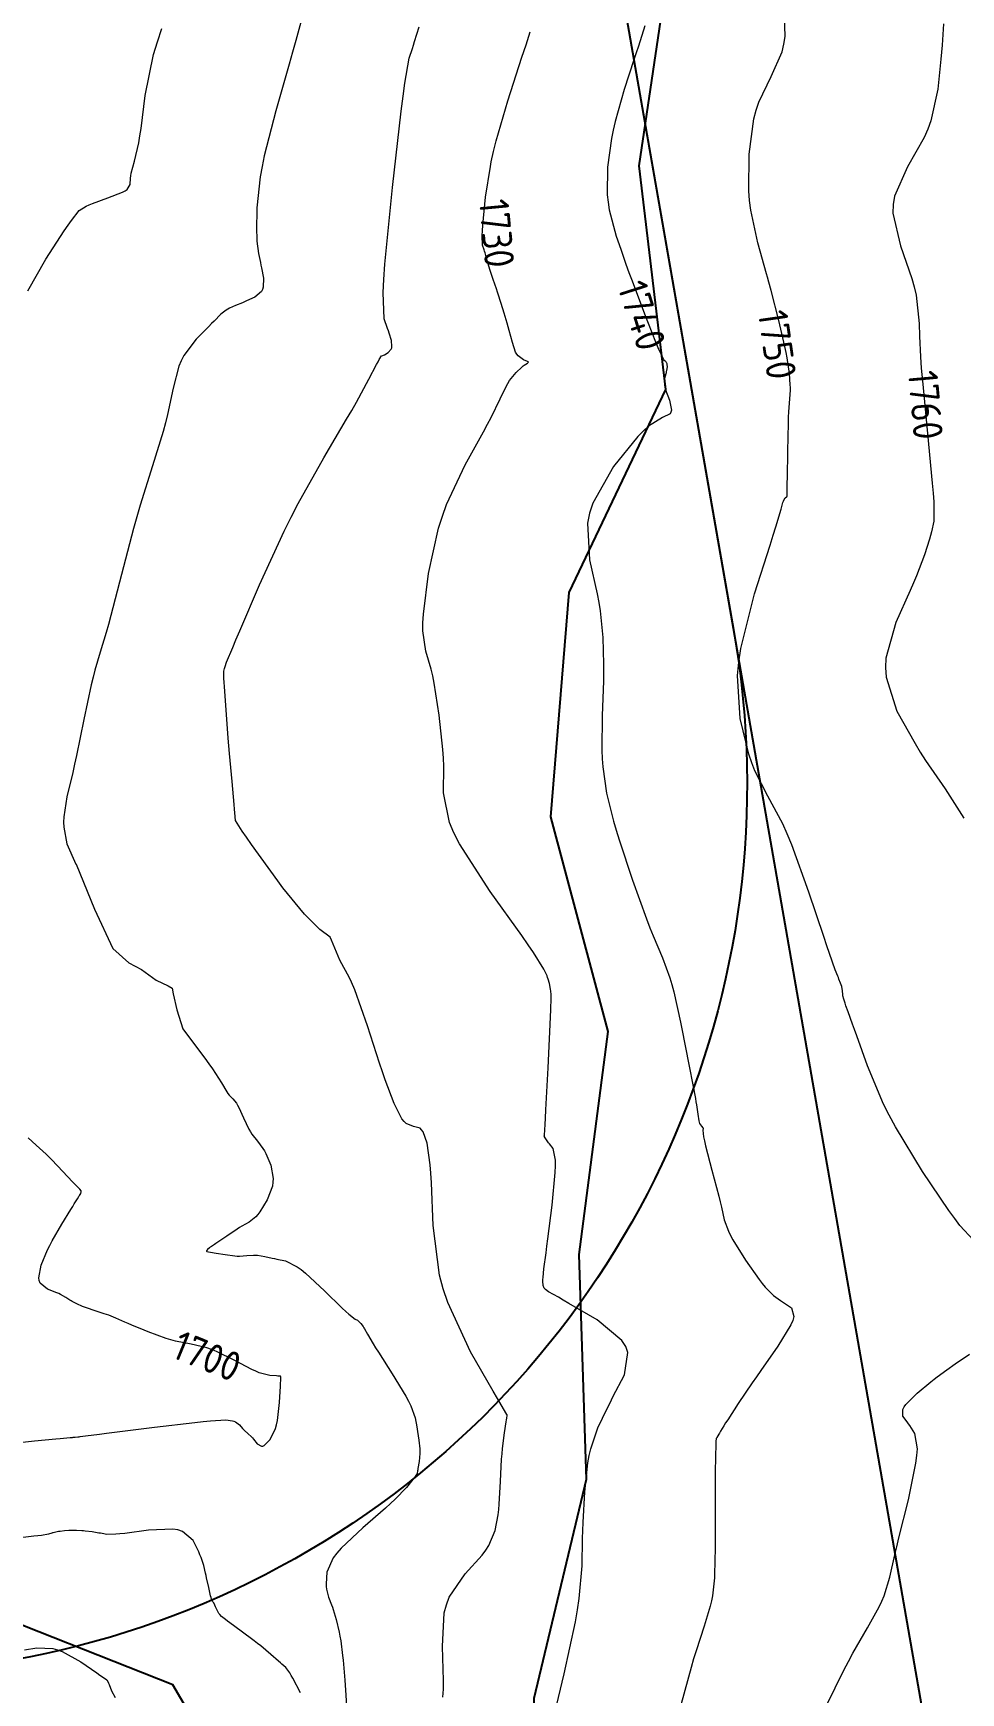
# Model space of a CAD drawing. Header units: millimetres. Extents: x 837477 to 838477, y 1189014 to 1191014.
# Drawn here: x 838014.8 to 838134.3, y 1190108 to 1190321.9 of the extents above; entities that cross this region are included whole.
import ezdxf

# ---------------------------------------------------------------- set-up
doc = ezdxf.new("R2010")
doc.units = ezdxf.units.MM
doc.header["$LTSCALE"] = 0.3
doc.layers.add('COTAS 10', color=252, linetype='Continuous', lineweight=9)
doc.layers.add('LINEA_DE_CEROS', color=61, linetype='Continuous')
doc.layers.add('VIA_Curvas', color=7, linetype='Continuous')
doc.styles.get("Standard").update_dxf_attribs({"font": 'isocp2.shx', "bigfont": '@extfont2.shx'})

msp = doc.modelspace()

# ---------------------------------------------------------------- linework, layer by layer
at = {"layer": 'COTAS 10'}
for points in [[(838049.987, 1190325.797), (838048.619, 1190320.899), (838048.201, 1190319.416), (838047.766, 1190317.877), (838046.055, 1190311.865), (838044.572, 1190306.066), (838044.281, 1190304.663), (838044.042, 1190303.347), (838043.611, 1190299.327), (838043.585, 1190296.331), (838043.602, 1190295.662), (838043.629, 1190295.062), (838043.814, 1190293.474), (838044.065, 1190292.297), (838044.134, 1190291.957), (838044.203, 1190291.61), (838044.451, 1190290.304), (838044.431, 1190289.11), (838044.332, 1190288.832), (838044.191, 1190288.579), (838043.344, 1190287.856), (838042.288, 1190287.343), (838042.016, 1190287.221), (838041.752, 1190287.108), (838040.874, 1190286.771), (838040.085, 1190286.426), (838039.878, 1190286.307), (838039.676, 1190286.178), (838038.988, 1190285.628), (838038.099, 1190284.762), (838037.77, 1190284.434), (838037.406, 1190284.067), (838035.792, 1190282.421), (838034.213, 1190280.299), (838033.87, 1190279.631), (838033.569, 1190278.929), (838032.821, 1190276.104), (838032.122, 1190272.715), (838031.85, 1190271.657), (838031.545, 1190270.547), (838030.162, 1190266.104), (838028.572, 1190261.048), (838028.137, 1190259.551), (838027.703, 1190258.011), (838026.155, 1190252.098), (838024.803, 1190246.799), (838024.494, 1190245.646), (838024.213, 1190244.63), (838023.43, 1190242.098), (838022.744, 1190239.769), (838022.524, 1190238.882), (838022.289, 1190237.889), (838021.333, 1190233.43), (838020.362, 1190228.766), (838020.119, 1190227.645), (838019.888, 1190226.597), (838019.144, 1190223.43), (838018.737, 1190220.869), (838018.716, 1190220.205), (838018.737, 1190219.56), (838019.144, 1190217.39), (838020.304, 1190214.791), (838020.323, 1190214.755), (838022.708, 1190208.994), (838025.063, 1190203.902), (838027.114, 1190202.077), (838028.735, 1190201.202), (838030.655, 1190199.838), (838032.169, 1190199.113), (838032.695, 1190198.784), (838032.827, 1190198.06), (838033.288, 1190196.018), (838034.071, 1190193.547), (838034.431, 1190193.068), (838036.895, 1190189.796), (838037.429, 1190189.057), (838037.899, 1190188.39), (838039.057, 1190186.585), (838039.731, 1190185.458), (838039.894, 1190185.218), (838040.048, 1190185.009), (838040.519, 1190184.516), (838040.979, 1190183.966), (838041.125, 1190183.722), (838041.279, 1190183.437), (838041.904, 1190182.074), (838042.591, 1190180.624), (838042.785, 1190180.285), (838042.98, 1190179.972), (838043.697, 1190179.064), (838044.403, 1190178.144), (838044.591, 1190177.824), (838044.775, 1190177.474), (838045.413, 1190175.974), (838045.715, 1190174.262), (838045.687, 1190173.779), (838045.611, 1190173.291), (838044.934, 1190171.5), (838043.978, 1190169.957), (838043.726, 1190169.627), (838043.479, 1190169.338), (838042.633, 1190168.647), (838041.699, 1190168.119), (838041.397, 1190167.934), (838041.077, 1190167.731), (838039.763, 1190166.859), (838038.583, 1190166.054), (838038.347, 1190165.895), (838038.15, 1190165.762), (838037.767, 1190165.511), (838037.614, 1190165.409), (838037.562, 1190165.37), (838037.507, 1190165.327), (838037.275, 1190165.134), (838037.133, 1190164.947), (838037.135, 1190164.909), (838037.154, 1190164.876), (838037.371, 1190164.804), (838037.901, 1190164.73), (838038.118, 1190164.696), (838038.366, 1190164.656), (838039.512, 1190164.462), (838040.761, 1190164.3), (838041.074, 1190164.281), (838041.371, 1190164.272), (838042.325, 1190164.334), (838043.199, 1190164.4), (838043.447, 1190164.395), (838043.697, 1190164.379), (838044.62, 1190164.238), (838045.603, 1190164.022), (838045.891, 1190163.959), (838046.186, 1190163.894), (838047.31, 1190163.65), (838048.792, 1190162.907), (838049.313, 1190162.528), (838049.882, 1190162.074), (838052.336, 1190159.809), (838054.621, 1190157.574), (838055.083, 1190157.138), (838055.471, 1190156.782), (838056.257, 1190156.159), (838056.558, 1190156.009), (838056.64, 1190155.952), (838056.721, 1190155.888), (838057.011, 1190155.598), (838057.315, 1190155.183), (838057.406, 1190155.041), (838057.5, 1190154.885), (838057.862, 1190154.224), (838058.583, 1190152.985), (838058.903, 1190152.465), (838059.276, 1190151.87), (838061.057, 1190149.082), (838062.802, 1190146.216), (838063.151, 1190145.571), (838063.443, 1190144.99), (838064.013, 1190143.428), (838064.202, 1190142.289), (838064.304, 1190141.661), (838064.481, 1190140.533), (838064.59, 1190139.427), (838064.598, 1190139.128), (838064.596, 1190138.831), (838064.505, 1190137.783), (838064.371, 1190136.92), (838064.341, 1190136.739), (838064.315, 1190136.584), (838064.244, 1190136.236), (838064.007, 1190135.853), (838063.874, 1190135.676), (838063.713, 1190135.469), (838062.891, 1190134.462), (838061.411, 1190132.932), (838060.835, 1190132.394), (838060.187, 1190131.806), (838057.247, 1190129.271), (838054.464, 1190126.651), (838053.915, 1190126.01), (838053.462, 1190125.405), (838052.625, 1190123.528), (838052.531, 1190122.038), (838052.545, 1190121.679), (838052.578, 1190121.342), (838052.845, 1190120.317), (838053.231, 1190119.346), (838053.339, 1190119.043), (838053.448, 1190118.726), (838053.846, 1190117.46), (838054.223, 1190115.826), (838054.319, 1190115.277), (838054.411, 1190114.686), (838054.638, 1190112.821), (838054.713, 1190112.202), (838054.947, 1190109.62), (838054.997, 1190108.967), (838055.04, 1190108.341), (838055.142, 1190106.304)], [(838135.955, 1190166.32), (838134.187, 1190168.227), (838133.513, 1190169.11), (838132.758, 1190170.146), (838129.363, 1190175.168), (838125.892, 1190180.918), (838125.088, 1190182.414), (838124.354, 1190183.867), (838122.271, 1190188.767), (838120.894, 1190192.653), (838120.604, 1190193.468), (838120.354, 1190194.169), (838119.783, 1190195.757), (838119.507, 1190196.521), (838119.443, 1190196.703), (838119.385, 1190196.872), (838119.223, 1190197.378), (838119.119, 1190197.79), (838119.098, 1190197.901), (838119.081, 1190198.01), (838119.047, 1190198.394), (838119.003, 1190198.781), (838118.98, 1190198.893), (838118.953, 1190199.007), (838118.813, 1190199.436), (838118.603, 1190199.971), (838118.532, 1190200.153), (838118.453, 1190200.349), (838118.121, 1190201.176), (838117.373, 1190203.27), (838117.033, 1190204.265), (838116.635, 1190205.439), (838114.717, 1190211.176), (838112.513, 1190217.279), (838111.935, 1190218.683), (838111.371, 1190219.963), (838109.449, 1190223.555), (838107.784, 1190226.782), (838107.381, 1190227.833), (838107.005, 1190228.951), (838105.856, 1190233.555), (838105.545, 1190239.089), (838105.695, 1190240.793), (838105.949, 1190242.572), (838107.719, 1190249.619), (838109.73, 1190255.876), (838110.135, 1190257.157), (838110.474, 1190258.243), (838111.15, 1190260.534), (838111.383, 1190261.375), (838111.442, 1190261.546), (838111.499, 1190261.691), (838111.688, 1190261.99), (838111.83, 1190262.093), (838111.859, 1190262.114), (838111.883, 1190262.132), (838111.928, 1190262.169), (838111.938, 1190262.213), (838111.939, 1190262.235), (838111.94, 1190262.262), (838111.936, 1190262.394), (838111.941, 1190263.353), (838111.948, 1190263.9), (838111.957, 1190264.571), (838112.006, 1190268.011), (838112.084, 1190271.618), (838112.11, 1190272.394), (838112.139, 1190273.072), (838112.263, 1190274.717), (838112.342, 1190275.838), (838112.343, 1190276.186), (838112.335, 1190276.551), (838112.232, 1190278.005), (838111.921, 1190280.003), (838111.783, 1190280.711), (838111.621, 1190281.485), (838110.85, 1190284.838), (838109.874, 1190288.676), (838109.584, 1190289.757), (838109.401, 1190290.427), (838109.286, 1190290.845), (838108.137, 1190294.838), (838107.232, 1190299.052), (838107.087, 1190300.28), (838106.989, 1190301.534), (838107.017, 1190306.282), (838107.655, 1190310.808), (838107.94, 1190311.923), (838108.274, 1190312.977), (838109.871, 1190316.282), (838111.288, 1190319.451), (838111.508, 1190320.419), (838111.652, 1190321.427), (838111.547, 1190325.395)], [(838132.063, 1190323.046), (838131.894, 1190320.306), (838131.82, 1190319.423), (838131.734, 1190318.485), (838131.326, 1190314.646), (838130.435, 1190310.561), (838130.045, 1190309.469), (838129.592, 1190308.393), (838127.436, 1190304.646), (838125.737, 1190300.867), (838125.571, 1190299.771), (838125.538, 1190298.653), (838126.518, 1190294.436), (838128.008, 1190290.252), (838128.295, 1190289.154), (838128.528, 1190288.083), (838128.918, 1190284.436), (838128.99, 1190282.814), (838129.107, 1190280.148), (838129.213, 1190278.673), (838129.343, 1190277.073), (838130.007, 1190270.255), (838130.628, 1190263.885), (838130.731, 1190262.567), (838130.804, 1190261.443), (838130.82, 1190258.992), (838130.527, 1190257.601), (838130.406, 1190257.144), (838130.268, 1190256.657), (838129.623, 1190254.638), (838128.593, 1190251.947), (838128.212, 1190251.036), (838127.789, 1190250.052), (838125.915, 1190245.901), (838124.633, 1190241.338), (838124.584, 1190240.096), (838124.667, 1190238.862), (838126.07, 1190234.483), (838128.402, 1190230.321), (838129.07, 1190229.224), (838129.748, 1190228.152), (838132.28, 1190224.483), (838134.705, 1190220.705)], [(838014.127, 1190288.656), (838016.437, 1190292.736), (838018.791, 1190296.37), (838019.289, 1190297.108), (838019.72, 1190297.73), (838020.718, 1190299.004), (838021.631, 1190299.568), (838022.007, 1190299.741), (838022.437, 1190299.921), (838024.436, 1190300.633), (838026.305, 1190301.358), (838026.652, 1190301.545), (838026.926, 1190301.727), (838027.299, 1190302.339), (838027.32, 1190303.152), (838027.371, 1190303.461), (838027.442, 1190303.807), (838027.859, 1190305.358), (838028.403, 1190307.744), (838028.553, 1190308.616), (838028.702, 1190309.579), (838029.24, 1190313.821), (838030.316, 1190319.119), (838030.806, 1190320.749), (838031.378, 1190322.448)], [(838067.587, 1190107.415), (838067.645, 1190108.475), (838067.673, 1190109.584), (838067.522, 1190113.984), (838067.756, 1190118.281), (838068.028, 1190119.325), (838068.388, 1190120.305), (838070.437, 1190123.315), (838072.635, 1190125.751), (838073.091, 1190126.368), (838073.48, 1190126.962), (838074.331, 1190128.899), (838074.689, 1190130.948), (838074.766, 1190131.611), (838074.835, 1190132.316), (838075.004, 1190135.211), (838075.148, 1190138.1), (838075.2, 1190138.802), (838075.257, 1190139.461), (838075.507, 1190141.489), (838075.735, 1190142.901), (838075.778, 1190143.172), (838075.813, 1190143.391), (838075.866, 1190143.75), (838075.857, 1190143.775), (838075.847, 1190143.795), (838075.819, 1190143.84), (838075.083, 1190145.116), (838074.63, 1190145.901), (838074.07, 1190146.875), (838071.148, 1190151.953), (838068.201, 1190158.278), (838067.624, 1190160.038), (838067.152, 1190161.801), (838066.31, 1190168.199), (838066.094, 1190173.732), (838066.016, 1190174.95), (838065.93, 1190176.031), (838065.554, 1190178.802), (838065.025, 1190180.283), (838064.843, 1190180.551), (838064.645, 1190180.758), (838063.801, 1190180.99), (838062.841, 1190181.338), (838062.571, 1190181.617), (838062.298, 1190181.976), (838061.297, 1190183.93), (838060.152, 1190186.97), (838059.789, 1190188.013), (838059.406, 1190189.143), (838057.858, 1190193.951), (838056.234, 1190198.568), (838055.803, 1190199.578), (838055.55, 1190200.114), (838054.288, 1190202.408), (838053.234, 1190204.977), (838053.037, 1190205.372), (838051.72, 1190206.36), (838049.746, 1190208.336), (838046.954, 1190211.705), (838046.295, 1190212.611), (838042.908, 1190217.328), (838042.258, 1190218.256), (838041.733, 1190219.02), (838040.878, 1190220.413), (838040.782, 1190221.377), (838040.736, 1190221.87), (838040.681, 1190222.461), (838040.413, 1190225.413), (838040.098, 1190229.014), (838040.014, 1190230.014), (838039.931, 1190231.015), (838039.642, 1190234.642), (838039.428, 1190237.621), (838039.392, 1190238.214), (838039.367, 1190238.705), (838039.357, 1190239.642), (838039.447, 1190239.988), (838039.483, 1190240.106), (838039.524, 1190240.235), (838039.715, 1190240.782), (838040.503, 1190242.687), (838040.92, 1190243.672), (838041.425, 1190244.856), (838043.966, 1190250.782), (838047.123, 1190257.682), (838048.015, 1190259.48), (838048.915, 1190261.23), (838052.228, 1190267.14), (838055.167, 1190272.095), (838055.831, 1190273.241), (838056.43, 1190274.29), (838058.052, 1190277.266), (838059.03, 1190279.147), (838059.223, 1190279.506), (838059.383, 1190279.796), (838059.681, 1190280.257), (838059.857, 1190280.327), (838059.94, 1190280.369), (838060.038, 1190280.422), (838060.515, 1190280.693), (838060.929, 1190281.136), (838060.988, 1190281.296), (838061.022, 1190281.472), (838060.944, 1190282.246), (838060.658, 1190283.209), (838060.561, 1190283.504), (838060.457, 1190283.813), (838060.018, 1190285.034), (838059.885, 1190288.423), (838059.974, 1190290.099), (838060.116, 1190292.094), (838061.085, 1190301.962), (838062.219, 1190311.788), (838062.466, 1190313.757), (838062.684, 1190315.399), (838063.231, 1190318.613), (838063.645, 1190319.896), (838063.78, 1190320.32), (838063.923, 1190320.775), (838064.512, 1190322.668)], [(838081.722, 1190104.354), (838083.195, 1190110.442), (838084.653, 1190117.129), (838084.931, 1190118.698), (838085.156, 1190120.145), (838085.517, 1190124.352), (838085.573, 1190127.89), (838085.605, 1190128.915), (838085.645, 1190129.961), (838085.848, 1190133.903), (838086.262, 1190137.644), (838086.435, 1190138.563), (838086.633, 1190139.43), (838087.556, 1190142.139), (838088.745, 1190144.633), (838089.11, 1190145.365), (838089.49, 1190146.114), (838090.994, 1190148.971), (838091.424, 1190151.867), (838091.127, 1190152.642), (838090.651, 1190153.404), (838087.432, 1190156.06), (838083.805, 1190158.182), (838083.071, 1190158.609), (838082.454, 1190158.966), (838081.205, 1190159.675), (838080.801, 1190159.954), (838080.717, 1190160.039), (838080.645, 1190160.129), (838080.489, 1190160.482), (838080.46, 1190161.044), (838080.469, 1190161.265), (838080.485, 1190161.514), (838080.604, 1190162.648), (838080.865, 1190164.703), (838080.97, 1190165.533), (838081.091, 1190166.476), (838081.646, 1190170.822), (838082.062, 1190175.036), (838082.095, 1190175.896), (838082.092, 1190176.622), (838081.781, 1190178.134), (838081.303, 1190178.715), (838081.195, 1190178.853), (838081.097, 1190178.982), (838080.828, 1190179.367), (838080.678, 1190179.636), (838080.655, 1190179.693), (838080.639, 1190179.741), (838080.648, 1190179.85), (838080.757, 1190181.218), (838080.805, 1190182.06), (838080.861, 1190183.104), (838081.124, 1190188.549), (838081.469, 1190195.991), (838081.541, 1190197.55), (838081.542, 1190197.85), (838081.537, 1190197.936), (838081.531, 1190198.023), (838081.493, 1190198.345), (838081.435, 1190198.705), (838081.416, 1190198.815), (838081.396, 1190198.93), (838081.313, 1190199.383), (838081.148, 1190199.965), (838081.076, 1190200.161), (838080.993, 1190200.372), (838080.598, 1190201.261), (838079.251, 1190203.394), (838078.568, 1190204.391), (838077.75, 1190205.563), (838073.674, 1190211.261), (838069.735, 1190217.373), (838069.003, 1190218.807), (838068.427, 1190220.129), (838067.642, 1190223.968), (838067.702, 1190227.393), (838067.658, 1190228.453), (838067.589, 1190229.561), (838067.118, 1190233.968), (838066.462, 1190238.11), (838066.275, 1190239.052), (838066.087, 1190239.903), (838065.387, 1190242.238), (838065.002, 1190244.837), (838065.013, 1190245.856), (838065.073, 1190247.005), (838065.713, 1190252.238), (838067.031, 1190258.081), (838067.519, 1190259.616), (838068.06, 1190261.114), (838070.458, 1190266.225), (838072.817, 1190270.496), (838073.333, 1190271.466), (838073.79, 1190272.342), (838074.945, 1190274.737), (838075.727, 1190276.345), (838075.949, 1190276.725), (838076.173, 1190277.077), (838076.999, 1190278.116), (838077.74, 1190278.823), (838077.91, 1190278.967), (838078.065, 1190279.088), (838078.498, 1190279.336), (838078.616, 1190279.464), (838078.573, 1190279.51), (838078.496, 1190279.559), (838077.944, 1190279.776), (838077.26, 1190280.263), (838077.1, 1190280.484), (838076.952, 1190280.743), (838076.526, 1190281.986), (838076.13, 1190283.556), (838076.002, 1190284.021), (838075.866, 1190284.499), (838075.477, 1190285.775), (838075.306, 1190286.332), (838074.741, 1190288.078), (838074.601, 1190288.5), (838074.469, 1190288.896), (838074.054, 1190290.106), (838073.708, 1190291.132), (838073.619, 1190291.411), (838073.534, 1190291.688), (838073.251, 1190292.673), (838073.006, 1190293.549), (838072.944, 1190293.757), (838072.884, 1190293.95), (838072.689, 1190294.524), (838072.64, 1190295.764), (838072.673, 1190296.377), (838072.725, 1190297.107), (838073.079, 1190300.718), (838073.719, 1190304.694), (838073.814, 1190305.285), (838074.107, 1190306.619), (838074.437, 1190307.982), (838075.952, 1190313.151), (838077.767, 1190318.741), (838078.286, 1190320.369), (838078.813, 1190322.032)], [(838093.584, 1190322.779), (838092.77, 1190320.197), (838092.494, 1190319.339), (838092.197, 1190318.419), (838090.941, 1190314.578), (838089.758, 1190310.461), (838089.507, 1190309.367), (838089.288, 1190308.293), (838088.774, 1190304.578), (838088.763, 1190301.034), (838088.861, 1190300.067), (838089.004, 1190299.106), (838089.885, 1190295.689), (838090.482, 1190294.009), (838091.159, 1190292.102), (838091.548, 1190291.034), (838091.953, 1190289.933), (838093.551, 1190285.689), (838094.967, 1190282.069), (838095.258, 1190281.362), (838095.506, 1190280.783), (838096.037, 1190279.76), (838096.244, 1190279.572), (838096.288, 1190279.52), (838096.326, 1190279.468), (838096.415, 1190279.28), (838096.447, 1190279.064), (838096.45, 1190278.995), (838096.45, 1190278.921), (838096.426, 1190278.618), (838096.358, 1190278.225), (838096.329, 1190278.095), (838096.297, 1190277.955), (838096.146, 1190277.371), (838096.132, 1190276.548), (838096.186, 1190276.257), (838096.266, 1190275.938), (838096.275, 1190275.914), (838096.762, 1190274.561), (838097.029, 1190273.27), (838096.963, 1190273.006), (838096.837, 1190272.782), (838095.879, 1190272.314), (838094.085, 1190271.225), (838093.433, 1190270.612), (838092.713, 1190269.862), (838089.548, 1190266.026), (838086.881, 1190261.309), (838086.474, 1190260.003), (838086.211, 1190258.698), (838086.459, 1190253.987), (838087.445, 1190249.588), (838087.647, 1190248.48), (838087.819, 1190247.42), (838088.184, 1190243.987), (838088.272, 1190240.542), (838088.269, 1190239.474), (838088.255, 1190238.356), (838088.106, 1190233.909), (838088.05, 1190229.473), (838088.095, 1190228.363), (838088.165, 1190227.305), (838088.638, 1190223.909), (838089.546, 1190220.33), (838089.892, 1190219.156), (838090.278, 1190217.903), (838092.013, 1190212.716), (838093.819, 1190207.712), (838094.251, 1190206.574), (838094.653, 1190205.544), (838095.856, 1190202.716), (838096.83, 1190200.147), (838097.087, 1190199.279), (838097.339, 1190198.344), (838098.202, 1190194.4), (838098.946, 1190190.496), (838099.122, 1190189.585), (838099.285, 1190188.748), (838099.766, 1190186.339), (838100.106, 1190184.588), (838100.181, 1190184.166), (838100.247, 1190183.772), (838100.412, 1190182.572), (838100.552, 1190181.709), (838100.601, 1190181.526), (838100.655, 1190181.368), (838100.888, 1190180.998), (838101.073, 1190180.796), (838101.097, 1190180.743), (838101.109, 1190180.691), (838101.054, 1190180.516), (838101.154, 1190179.619), (838101.265, 1190179.112), (838101.411, 1190178.494), (838102.238, 1190175.329), (838103.126, 1190171.979), (838103.311, 1190171.245), (838103.47, 1190170.594), (838103.823, 1190168.94), (838104.355, 1190167.471), (838104.625, 1190166.938), (838104.95, 1190166.349), (838106.568, 1190163.762), (838108.32, 1190161.269), (838108.729, 1190160.739), (838109.104, 1190160.278), (838110.184, 1190159.192), (838111.063, 1190158.565), (838111.313, 1190158.393), (838111.565, 1190158.221), (838112.496, 1190157.608), (838112.803, 1190156.48), (838112.661, 1190155.984), (838112.421, 1190155.408), (838110.735, 1190152.664), (838108.538, 1190149.545), (838107.975, 1190148.732), (838107.432, 1190147.941), (838105.635, 1190145.268), (838104.267, 1190143.185), (838103.995, 1190142.766), (838103.768, 1190142.415), (838103.334, 1190141.72), (838103.201, 1190141.473), (838103.129, 1190141.337), (838103.001, 1190141.093), (838102.89, 1190140.894), (838102.865, 1190140.854), (838102.843, 1190140.821), (838102.783, 1190140.756), (838102.743, 1190140.399), (838102.733, 1190140.181), (838102.723, 1190139.912), (838102.693, 1190138.512), (838102.671, 1190136.296), (838102.667, 1190135.513), (838102.664, 1190134.657), (838102.661, 1190130.95), (838102.647, 1190127.154), (838102.637, 1190126.241), (838102.625, 1190125.387), (838102.559, 1190122.803), (838102.305, 1190120.512), (838102.173, 1190119.845), (838102.016, 1190119.162), (838101.227, 1190116.576), (838100.19, 1190113.411), (838099.875, 1190112.364), (838099.55, 1190111.242), (838098.275, 1190106.576)], [(838011.525, 1190140.085), (838014.988, 1190140.445), (838017.728, 1190140.726), (838018.271, 1190140.781), (838018.719, 1190140.825), (838019.556, 1190140.899), (838019.79, 1190140.909), (838019.859, 1190140.913), (838019.929, 1190140.918), (838020.195, 1190140.938), (838020.568, 1190140.975), (838020.705, 1190140.991), (838020.856, 1190141.009), (838021.526, 1190141.093), (838023.359, 1190141.325), (838024.245, 1190141.437), (838025.293, 1190141.569), (838030.444, 1190142.217), (838035.633, 1190142.84), (838036.706, 1190142.956), (838037.622, 1190143.047), (838039.614, 1190143.173), (838040.467, 1190143.051), (838040.665, 1190142.986), (838040.845, 1190142.908), (838041.356, 1190142.513), (838041.767, 1190142.052), (838041.884, 1190141.932), (838042.004, 1190141.816), (838042.448, 1190141.421), (838042.907, 1190140.988), (838043.037, 1190140.847), (838043.167, 1190140.698), (838043.643, 1190140.082), (838044.193, 1190139.758), (838044.369, 1190139.793), (838044.556, 1190139.881), (838045.317, 1190140.646), (838046.01, 1190142.054), (838046.154, 1190142.547), (838046.276, 1190143.085), (838046.543, 1190145.402), (838046.648, 1190147.502), (838046.668, 1190147.903), (838046.683, 1190148.226), (838046.708, 1190148.742), (838046.706, 1190148.749), (838046.705, 1190148.751), (838046.696, 1190148.76), (838046.686, 1190148.767), (838046.683, 1190148.769), (838046.679, 1190148.771), (838046.663, 1190148.777), (838046.439, 1190148.799), (838046.304, 1190148.81), (838046.138, 1190148.825), (838045.274, 1190148.897), (838043.931, 1190149.243), (838043.462, 1190149.429), (838042.952, 1190149.655), (838040.758, 1190150.798), (838038.397, 1190151.973), (838037.781, 1190152.219), (838037.181, 1190152.43), (838035.149, 1190152.906), (838033.128, 1190153.303), (838032.535, 1190153.465), (838031.926, 1190153.649), (838029.607, 1190154.502), (838029.075, 1190154.724), (838027.502, 1190155.379), (838027.028, 1190155.579), (838026.602, 1190155.76), (838025.458, 1190156.258), (838024.542, 1190156.637), (838024.259, 1190156.743), (838023.963, 1190156.849), (838022.791, 1190157.236), (838021.664, 1190157.606), (838021.397, 1190157.701), (838021.149, 1190157.794), (838020.419, 1190158.102), (838019.835, 1190158.404), (838019.68, 1190158.493), (838019.529, 1190158.583), (838019.006, 1190158.928), (838018.338, 1190159.314), (838018.095, 1190159.43), (838017.827, 1190159.551), (838016.647, 1190160.022), (838015.701, 1190160.796), (838015.58, 1190161.108), (838015.52, 1190161.462), (838015.812, 1190163.092), (838016.643, 1190165.066), (838016.923, 1190165.637), (838017.225, 1190166.218), (838018.494, 1190168.406), (838019.66, 1190170.279), (838019.896, 1190170.662), (838020.095, 1190170.987), (838020.5, 1190171.669), (838020.662, 1190171.952), (838020.707, 1190172.025), (838020.752, 1190172.096), (838020.916, 1190172.333), (838021, 1190172.552), (838020.995, 1190172.611), (838020.978, 1190172.67), (838020.815, 1190172.876), (838020.33, 1190173.352), (838020.111, 1190173.581), (838019.854, 1190173.851), (838018.62, 1190175.174), (838017.196, 1190176.666), (838016.82, 1190177.042), (838016.452, 1190177.402), (838015.189, 1190178.569), (838014.143, 1190179.488)], [(838117.004, 1190106.357), (838119.238, 1190110.919), (838119.816, 1190112.035), (838120.378, 1190113.087), (838122.261, 1190116.357), (838123.78, 1190119.093), (838124.112, 1190119.809), (838124.405, 1190120.507), (838125.14, 1190122.879), (838125.802, 1190125.783), (838126.049, 1190126.818), (838126.323, 1190127.952), (838127.541, 1190132.879), (838128.523, 1190137.579), (838128.647, 1190138.571), (838128.708, 1190139.429), (838128.395, 1190141.407), (838127.714, 1190142.423), (838127.542, 1190142.674), (838127.378, 1190142.913), (838126.846, 1190143.665), (838126.834, 1190144.522), (838126.998, 1190144.827), (838127.235, 1190145.161), (838128.692, 1190146.61), (838130.449, 1190148.07), (838130.874, 1190148.41), (838131.274, 1190148.723), (838132.495, 1190149.623), (838133.579, 1190150.371), (838133.891, 1190150.587), (838134.209, 1190150.808), (838135.4, 1190151.64)], [(838049.239, 1190107.981), (838048.254, 1190109.862), (838048.037, 1190110.246), (838047.843, 1190110.57), (838047.343, 1190111.248), (838046.836, 1190111.687), (838046.638, 1190111.86), (838046.415, 1190112.056), (838045.402, 1190112.95), (838044.105, 1190114.042), (838043.703, 1190114.361), (838043.282, 1190114.689), (838041.606, 1190115.934), (838040.12, 1190117.015), (838039.819, 1190117.238), (838039.566, 1190117.429), (838039.049, 1190117.844), (838038.845, 1190118.076), (838038.789, 1190118.151), (838038.734, 1190118.231), (838038.535, 1190118.559), (838038.364, 1190118.892), (838038.325, 1190118.975), (838038.291, 1190119.054), (838038.198, 1190119.305), (838038.117, 1190119.507), (838038.089, 1190119.555), (838038.059, 1190119.599), (838037.934, 1190119.733), (838037.768, 1190120.079), (838037.713, 1190120.259), (838037.655, 1190120.474), (838037.41, 1190121.554), (838037.147, 1190122.791), (838037.077, 1190123.105), (838037.008, 1190123.408), (838036.769, 1190124.403), (838036.421, 1190125.453), (838036.283, 1190125.792), (838036.128, 1190126.15), (838035.418, 1190127.618), (838034.034, 1190128.799), (838033.454, 1190128.977), (838032.788, 1190129.09), (838029.67, 1190128.964), (838026.61, 1190128.544), (838025.98, 1190128.473), (838025.445, 1190128.421), (838024.296, 1190128.399), (838023.68, 1190128.513), (838023.48, 1190128.547), (838023.268, 1190128.583), (838022.398, 1190128.721), (838021.509, 1190128.841), (838021.285, 1190128.865), (838021.07, 1190128.885), (838020.374, 1190128.924), (838019.75, 1190128.922), (838019.58, 1190128.917), (838019.412, 1190128.909), (838018.816, 1190128.861), (838018.289, 1190128.799), (838018.164, 1190128.782), (838018.047, 1190128.765), (838017.703, 1190128.705), (838017.388, 1190128.631), (838017.291, 1190128.605), (838017.189, 1190128.577), (838016.783, 1190128.456), (838015.849, 1190128.286), (838015.414, 1190128.227), (838014.901, 1190128.162), (838012.414, 1190127.885)], [(838013.688, 1190113.522), (838015.276, 1190113.781), (838017.319, 1190113.708), (838017.925, 1190113.544), (838018.549, 1190113.317), (838020.946, 1190111.979), (838022.988, 1190110.559), (838023.387, 1190110.282), (838023.713, 1190110.054), (838024.291, 1190109.648), (838024.449, 1190109.388), (838024.511, 1190109.252), (838024.58, 1190109.088), (838024.896, 1190108.268), (838025.38, 1190107.373)]]:
    msp.add_lwpolyline(points, dxfattribs=at)
at = {"layer": 'LINEA_DE_CEROS', "elevation": 1705.277}
msp.add_lwpolyline([(838041.852, 1190952.651), (838036.556, 1190637.066), (838092.197, 1190318.419), (838154.509, 1189961.569), (837526.844, 1190428.193), (837754.279, 1189827.032), (837723.495, 1189335.311)], dxfattribs=at)
at = {"layer": 'LINEA_DE_CEROS'}
for points in [[(838097.092, 1190333.436), (838092.837, 1190304.75)], [(838092.837, 1190304.75), (838096.262, 1190275.953), (838083.789, 1190249.773), (838081.438, 1190220.868), (838088.84, 1190193.225), (838085.101, 1190164.467), (838086.023, 1190135.482), (838079.276, 1190107.277), (838079.07, 1190078.492), (838095.957, 1190054.916), (838068.362, 1190063.832), (838047.476, 1190083.952), (838032.784, 1190109.009), (838005.825, 1190119.695), (837978.875, 1190130.405), (837951.796, 1190140.947), (837924.067, 1190149.437), (837903.256, 1190169.634), (837876.194, 1190180.057), (837847.92, 1190186.504), (837822.087, 1190199.683), (837794.787, 1190209.464), (837765.815, 1190210.89)]]:
    msp.add_lwpolyline(points, dxfattribs=at)
at = {"layer": 'VIA_Curvas', "elevation": 1705.277}
msp.add_lwpolyline([(838041.852, 1190952.651), (838036.739, 1190647.964, 0.0474482), (838038.431, 1190626.329), (838092.197, 1190318.419), (838105.057, 1190244.773, -0.6778981), (837923.791, 1190133.091), (837840.859, 1190194.745, 0.7491246), (837665.299, 1190062.224), (837745.546, 1189850.114, -0.1064509), (837752.737, 1189802.402), (837723.495, 1189335.311)], format="xyb", dxfattribs=at)

# ---------------------------------------------------------------- texts
at = {"layer": 'COTAS 10', "char_height": 3.8, "attachment_point": 7}
for s, insert, rotation in [('1730', (838072.219, 1190300.287), 275.32505), ('1740', (838090.032, 1190289.184), 287.75514), ('1750', (838108.132, 1190285.863), 278.13096), ('1760', (838127.481, 1190278.209), 274.95479), ('1700', (838032.421, 1190151.295), 337.6598)]:
    msp.add_mtext(s, dxfattribs=dict(at, insert=insert, rotation=rotation))

doc.saveas('drawing.dxf')
